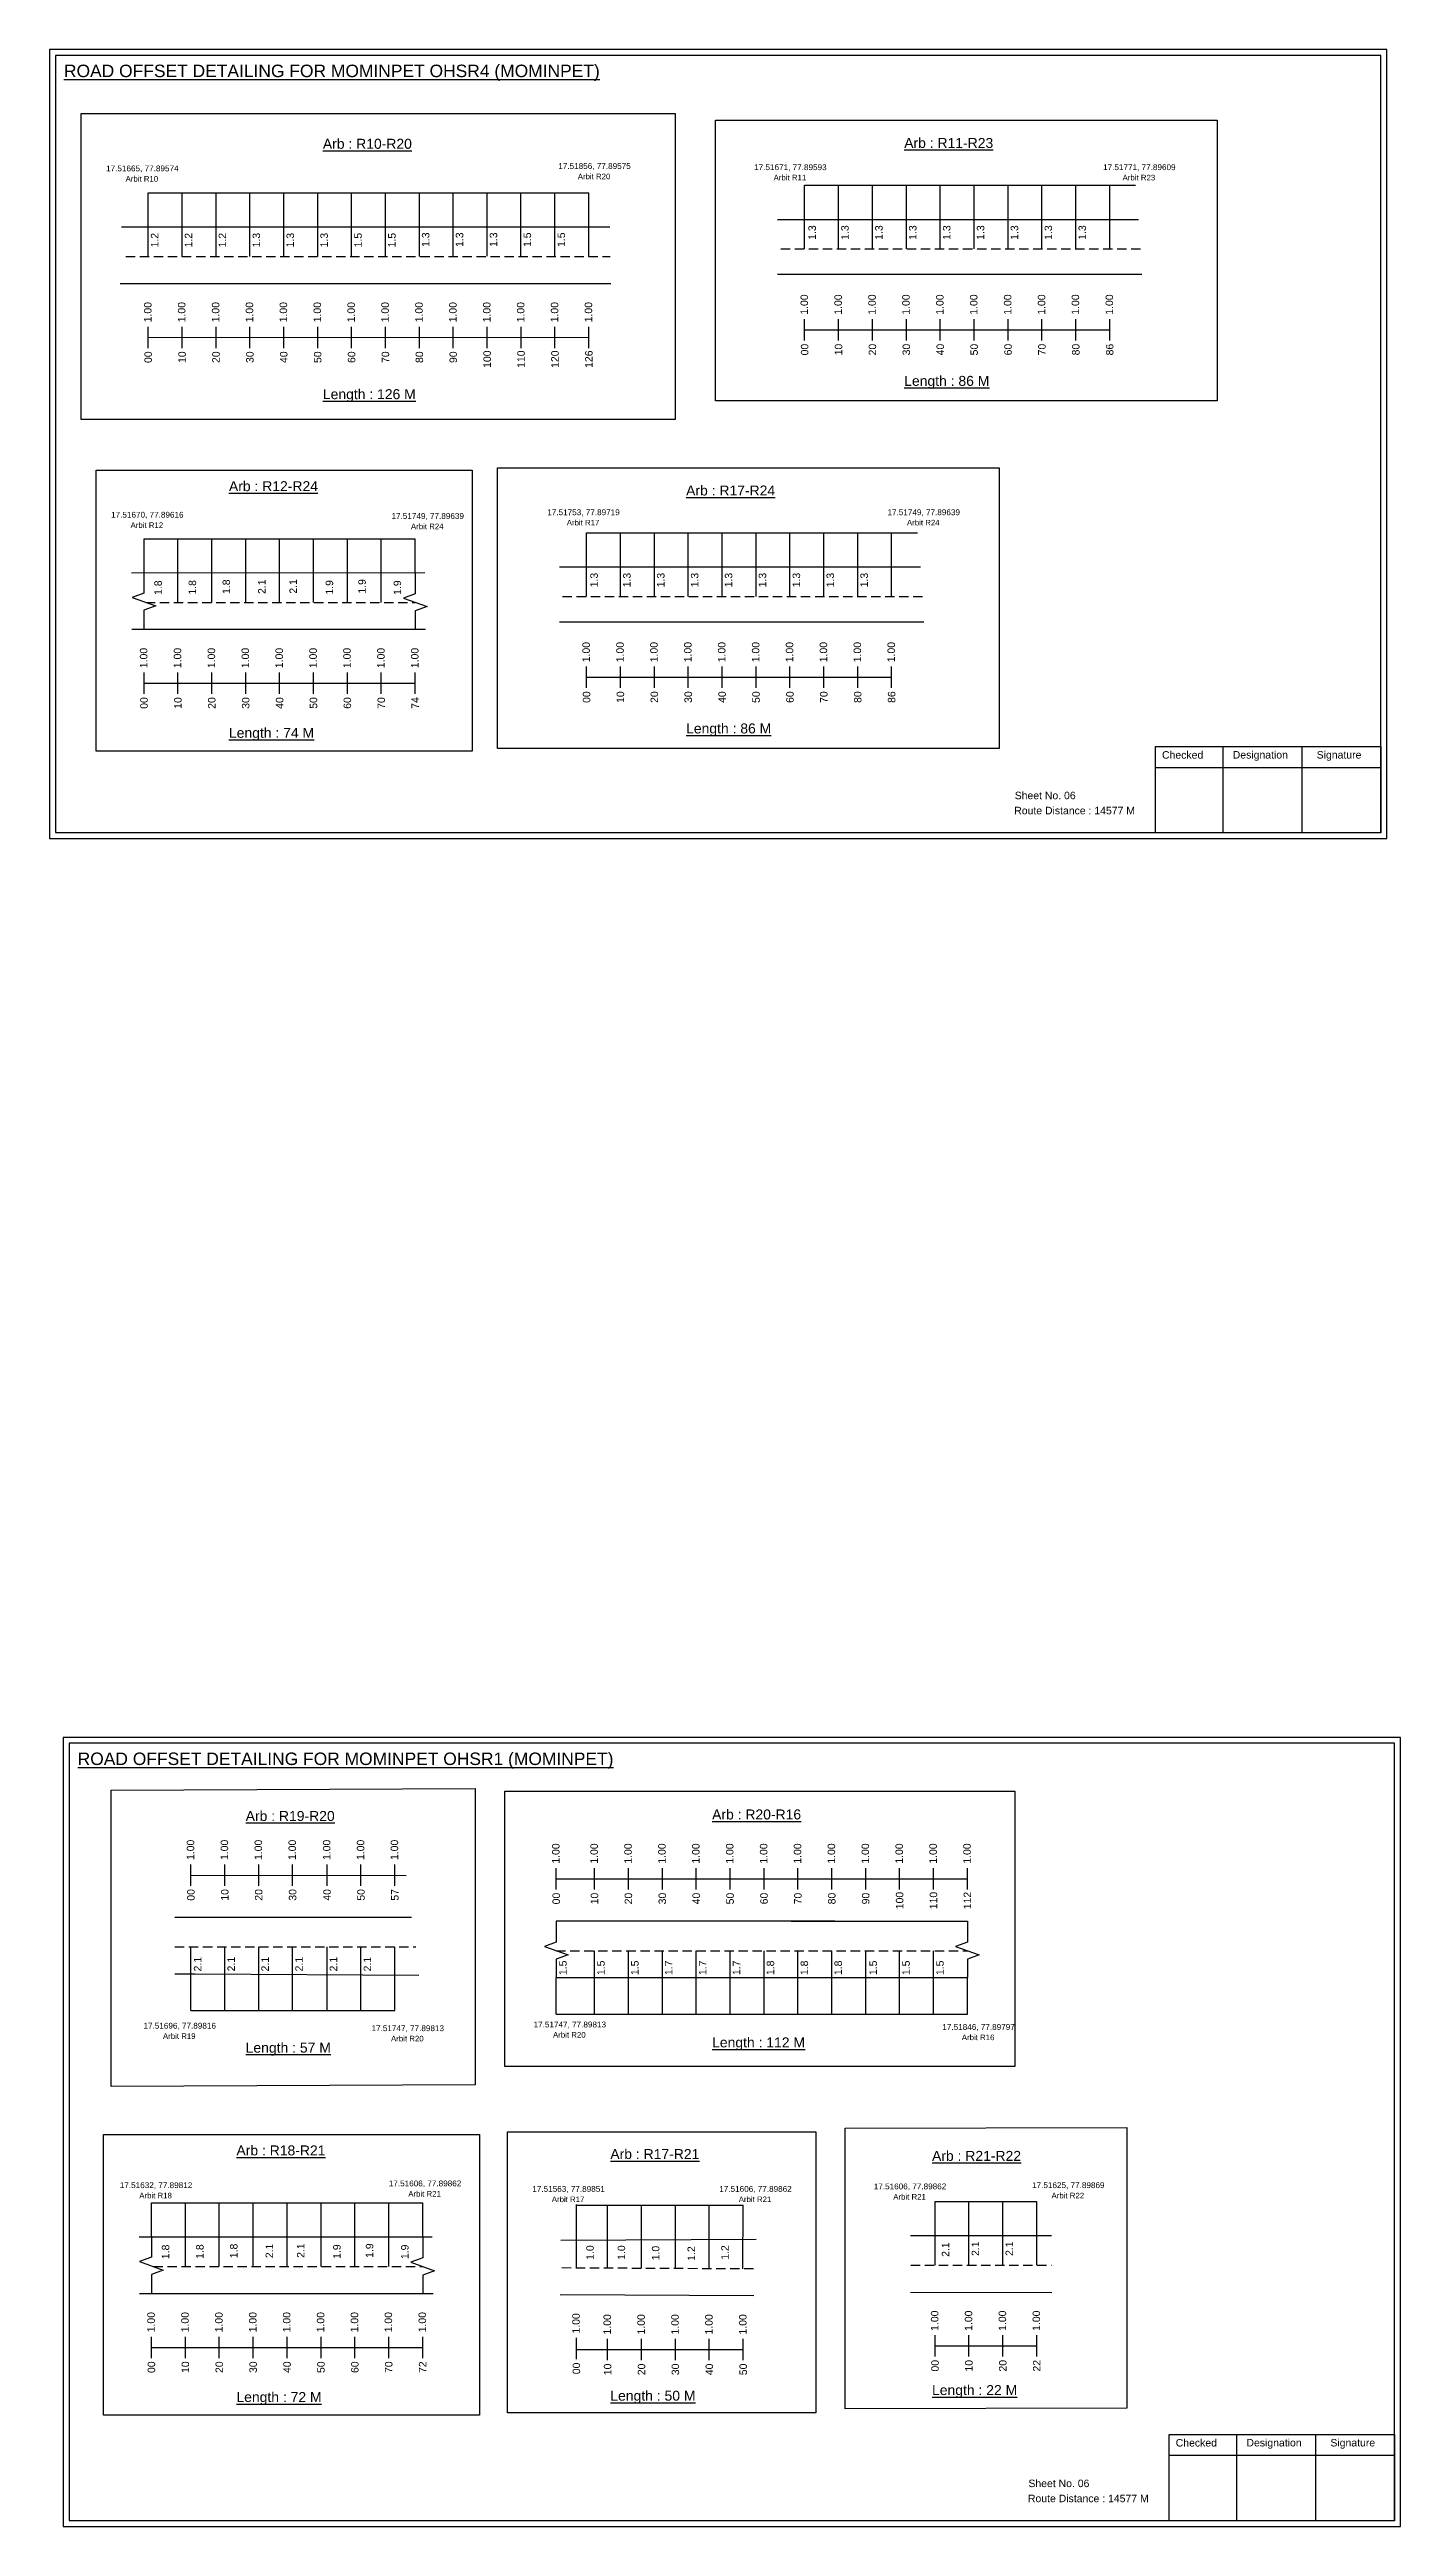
# Model space of a CAD drawing. Header units: inches. Extents: x 777 to 9331, y 1229 to 5049.
# Drawn here: x 6627 to 7169, y 1917 to 2911 of the extents above; entities that cross this region are included whole.
import ezdxf

# ---------------------------------------------------------------- set-up
doc = ezdxf.new("R2010")
doc.units = ezdxf.units.IN
doc.header["$MEASUREMENT"] = 0
doc.linetypes.add('DASHED2', pattern=[0.375, 0.25, -0.125])
for name, color, linetype in [('PDF_Geometry', 7, 'Continuous'), ('PDF_Text', 5, 'Continuous'), ('pipe', 5, 'Continuous')]:
    doc.layers.add(name, color=color, linetype=linetype)
doc.styles.add('PDF Arial', font='arial.ttf')
doc.styles.get("Standard").update_dxf_attribs({"font": 'arial.ttf'})

msp = doc.modelspace()

# ---------------------------------------------------------------- linework, layer by layer
at = {"color": 5}
for p, q in [((6666.9, 2853.62), (6843.7, 2853.62)), ((6930.27, 2856.68), (7063.05, 2856.68)), ((6665.23, 2714.82), (6774.03, 2714.82)), ((6842.77, 2717.18), (6975.55, 2717.18)), ((6684.04, 2124.04), (6765.86, 2124.06)), ((6830.6, 2122.56), (6995.57, 2122.56)), ((6668.23, 2046.82), (6777.03, 2046.83)), ((6838.7, 2045.95), (6905.62, 2045.95)), ((6982.58, 2047.42), (7023.38, 2047.42))]:
    msp.add_line(p, q, dxfattribs=at)
for p, q in [((6666.9, 2828.08), (6666.9, 2853.62)), ((6680.5, 2828.08), (6680.5, 2853.62)), ((6694.1, 2828.08), (6694.1, 2853.62)), ((6707.7, 2828.08), (6707.7, 2853.62)), ((6721.3, 2828.08), (6721.3, 2853.62)), ((6734.9, 2828.08), (6734.9, 2853.62)), ((6748.5, 2828.08), (6748.5, 2853.62)), ((6762.1, 2828.08), (6762.1, 2853.62)), ((6775.7, 2828.08), (6775.7, 2853.62)), ((6789.24, 2828.26), (6789.24, 2853.8)), ((6802.84, 2828.26), (6802.84, 2853.8)), ((6816.44, 2828.26), (6816.44, 2853.8)), ((6830.04, 2828.26), (6830.04, 2853.8)), ((6843.7, 2828.08), (6843.7, 2853.62)), ((6930.27, 2831.14), (6930.27, 2856.68)), ((6943.87, 2831.14), (6943.87, 2856.68)), ((6957.47, 2831.14), (6957.47, 2856.68)), ((6971.07, 2831.14), (6971.07, 2856.68)), ((6984.67, 2831.14), (6984.67, 2856.68)), ((6998.27, 2831.14), (6998.27, 2856.68)), ((7011.87, 2831.14), (7011.87, 2856.68)), ((7025.47, 2831.14), (7025.47, 2856.68)), ((7039.07, 2831.14), (7039.07, 2856.68)), ((7052.67, 2831.14), (7052.67, 2856.68)), ((6656.2, 2839.96), (6852.08, 2839.96)), ((6919.4, 2843.02), (7064.18, 2843.02)), ((6655.66, 2817.28), (6852.5, 2817.32)), ((7065.6, 2820.84), (6919.4, 2820.84)), ((6665.23, 2701.17), (6665.23, 2714.82)), ((6678.83, 2689.28), (6678.83, 2714.82)), ((6692.43, 2689.28), (6692.43, 2714.82)), ((6706.03, 2689.28), (6706.03, 2714.82)), ((6719.63, 2689.28), (6719.63, 2714.82)), ((6733.23, 2689.28), (6733.23, 2714.82)), ((6746.83, 2689.28), (6746.83, 2714.82)), ((6760.43, 2689.28), (6760.43, 2714.82)), ((6774.03, 2701.17), (6774.03, 2714.82)), ((6842.77, 2691.64), (6842.77, 2717.18)), ((6856.37, 2691.64), (6856.37, 2717.18)), ((6869.97, 2691.64), (6869.97, 2717.18)), ((6883.57, 2691.64), (6883.57, 2717.18)), ((6897.17, 2691.64), (6897.17, 2717.18)), ((6910.77, 2691.64), (6910.77, 2717.18)), ((6924.37, 2691.64), (6924.37, 2717.18)), ((6937.97, 2691.64), (6937.97, 2717.18)), ((6951.57, 2691.64), (6951.57, 2717.18)), ((6965.17, 2691.64), (6965.17, 2717.18)), ((6660.23, 2701.17), (6777.85, 2701.22)), ((6831.9, 2703.52), (6976.68, 2703.52)), ((6660.38, 2678.48), (6778.16, 2678.48)), ((6978.1, 2681.34), (6831.9, 2681.34)), ((6772.59, 2161.46), (6677.63, 2161.46)), ((6942.37, 2159.98), (6830.6, 2159.98)), ((6924.9, 2159.98), (6995.57, 2159.98)), ((6684.04, 2124.04), (6684.04, 2149.57)), ((6697.64, 2124.04), (6697.64, 2149.57)), ((6711.24, 2124.04), (6711.24, 2149.57)), ((6724.84, 2124.04), (6724.84, 2149.57)), ((6738.66, 2124.04), (6738.66, 2149.57)), ((6752.26, 2124.04), (6752.26, 2149.57)), ((6765.86, 2124.04), (6765.86, 2149.57)), ((6845.97, 2122.56), (6845.97, 2148.09)), ((6859.57, 2122.56), (6859.57, 2148.09)), ((6873.17, 2122.56), (6873.17, 2148.09)), ((6886.77, 2122.56), (6886.77, 2148.09)), ((6900.37, 2122.56), (6900.37, 2148.09)), ((6913.97, 2122.56), (6913.97, 2148.09)), ((6927.57, 2122.56), (6927.57, 2148.09)), ((6941.17, 2122.56), (6941.17, 2148.09)), ((6954.77, 2122.56), (6954.77, 2148.09)), ((6968.37, 2122.56), (6968.37, 2148.09)), ((6981.97, 2122.56), (6981.97, 2148.09)), ((6677.63, 2138.77), (6685.69, 2138.77)), ((6685.69, 2138.77), (6775.54, 2138.27)), ((6830.6, 2137.29), (6995.57, 2137.29)), ((6830.6, 2122.56), (6830.6, 2137.29)), ((6995.57, 2122.56), (6995.57, 2137.29)), ((6668.23, 2033.18), (6668.23, 2046.83)), ((6681.83, 2021.29), (6681.83, 2046.83)), ((6695.43, 2021.29), (6695.43, 2046.83)), ((6709.03, 2021.29), (6709.03, 2046.83)), ((6722.63, 2021.29), (6722.63, 2046.83)), ((6736.23, 2021.29), (6736.23, 2046.83)), ((6749.83, 2021.29), (6749.83, 2046.83)), ((6763.43, 2021.29), (6763.43, 2046.83)), ((6777.03, 2033.17), (6777.03, 2046.83)), ((6838.7, 2020.71), (6838.7, 2046.25)), ((6851.22, 2020.66), (6851.22, 2045.95)), ((6864.82, 2020.61), (6864.82, 2045.95)), ((6878.42, 2020.67), (6878.42, 2045.95)), ((6892.02, 2020.41), (6892.02, 2045.95)), ((6905.4, 2020.45), (6905.62, 2045.95)), ((6982.58, 2021.88), (6982.58, 2047.42)), ((6996.18, 2021.88), (6996.18, 2047.42)), ((7009.78, 2021.88), (7009.78, 2047.42)), ((7023.38, 2021.88), (7023.38, 2047.42)), ((6663.23, 2033.17), (6780.85, 2033.23)), ((6832.5, 2031.91), (6910.87, 2032.28)), ((6972.75, 2033.76), (7029.24, 2033.76)), ((6663.38, 2010.49), (6781.16, 2010.49)), ((6832.13, 2010.07), (6909.86, 2009.64)), ((6972.75, 2011.08), (7029.46, 2010.95))]:
    msp.add_line(p, q)
at = {"linetype": 'DASHED2', "ltscale": 15}
for p, q in [((6657.95, 2828.08), (6852.23, 2828.08)), ((6920.67, 2831.14), (7065.03, 2831.14)), ((6665.99, 2689.28), (6774.03, 2689.28)), ((6833.17, 2691.64), (6977.53, 2691.64)), ((6677.63, 2149.57), (6774.31, 2149.57)), ((6830.6, 2148.09), (6995.57, 2148.09)), ((6668.99, 2021.29), (6777.03, 2021.29)), ((6832.84, 2020.86), (6911.13, 2020.45)), ((6972.9, 2021.88), (7029.24, 2021.88))]:
    msp.add_line(p, q, dxfattribs=at)
at = {"color": 217, "true_color": 0x93278f}
for p, q in [((6666.9, 2791.38), (6666.9, 2799.94)), ((6666.9, 2795.65), (6843.7, 2795.71)), ((6680.5, 2791.38), (6680.5, 2799.94)), ((6694.1, 2791.38), (6694.1, 2799.94)), ((6707.7, 2791.38), (6707.7, 2799.94)), ((6721.3, 2791.38), (6721.3, 2799.94)), ((6734.9, 2791.38), (6734.9, 2799.94)), ((6748.5, 2791.38), (6748.5, 2799.94)), ((6762.1, 2791.38), (6762.1, 2799.94)), ((6775.7, 2791.38), (6775.7, 2799.94)), ((6789.3, 2791.38), (6789.3, 2799.94)), ((6802.9, 2791.38), (6802.9, 2799.94)), ((6816.5, 2791.38), (6816.5, 2799.94)), ((6830.1, 2791.38), (6830.1, 2799.94)), ((6843.7, 2791.38), (6843.7, 2799.94)), ((6930.27, 2794.44), (6930.27, 2803)), ((6930.27, 2798.71), (7052.67, 2798.73)), ((6943.87, 2794.44), (6943.87, 2803)), ((6957.47, 2794.44), (6957.47, 2803)), ((6971.07, 2794.44), (6971.07, 2803)), ((6984.67, 2794.44), (6984.67, 2803)), ((6998.27, 2794.44), (6998.27, 2803)), ((7011.87, 2794.44), (7011.87, 2803)), ((7025.47, 2794.44), (7025.47, 2803)), ((7039.07, 2794.44), (7039.07, 2803)), ((7052.67, 2794.44), (7052.67, 2803)), ((6665.23, 2652.58), (6665.23, 2661.14)), ((6665.23, 2656.85), (6774.03, 2656.85)), ((6678.83, 2652.58), (6678.83, 2661.14)), ((6692.43, 2652.58), (6692.43, 2661.14)), ((6706.03, 2652.58), (6706.03, 2661.14)), ((6719.63, 2652.58), (6719.63, 2661.14)), ((6733.23, 2652.58), (6733.23, 2661.14)), ((6746.83, 2652.58), (6746.83, 2661.14)), ((6760.43, 2652.58), (6760.43, 2661.14)), ((6774.03, 2652.58), (6774.03, 2661.14)), ((6842.77, 2654.94), (6842.77, 2663.5)), ((6842.77, 2659.21), (6965.17, 2659.23)), ((6856.37, 2654.94), (6856.37, 2663.5)), ((6869.97, 2654.94), (6869.97, 2663.5)), ((6883.57, 2654.94), (6883.57, 2663.5)), ((6897.17, 2654.94), (6897.17, 2663.5)), ((6910.77, 2654.94), (6910.77, 2663.5)), ((6924.37, 2654.94), (6924.37, 2663.5)), ((6937.97, 2654.94), (6937.97, 2663.5)), ((6951.57, 2654.94), (6951.57, 2663.5)), ((6965.17, 2654.94), (6965.17, 2663.5)), ((6684.04, 2174.18), (6684.04, 2182.74)), ((6684.04, 2178.45), (6770.37, 2178.21)), ((6697.64, 2174.18), (6697.64, 2182.74)), ((6711.24, 2174.18), (6711.24, 2182.74)), ((6724.84, 2174.18), (6724.84, 2182.74)), ((6738.66, 2174.18), (6738.66, 2182.74)), ((6752.26, 2174.18), (6752.26, 2182.74)), ((6765.86, 2174.18), (6765.86, 2182.74)), ((6830.6, 2172.7), (6830.6, 2181.26)), ((6845.97, 2172.7), (6845.97, 2181.26)), ((6859.57, 2172.7), (6859.57, 2181.26)), ((6873.17, 2172.7), (6873.17, 2181.26)), ((6886.77, 2172.7), (6886.77, 2181.26)), ((6900.37, 2172.7), (6900.37, 2181.26)), ((6913.97, 2172.7), (6913.97, 2181.26)), ((6927.57, 2172.7), (6927.57, 2181.26)), ((6941.17, 2172.7), (6941.17, 2181.26)), ((6954.77, 2172.7), (6954.77, 2181.26)), ((6968.37, 2172.7), (6968.37, 2181.26)), ((6981.97, 2172.7), (6981.97, 2181.26)), ((6995.57, 2172.7), (6995.57, 2181.26)), ((6830.6, 2176.97), (6995.57, 2176.97)), ((6668.23, 1984.59), (6668.23, 1993.15)), ((6668.23, 1988.86), (6777.03, 1988.86)), ((6681.83, 1984.59), (6681.83, 1993.15)), ((6695.43, 1984.59), (6695.43, 1993.15)), ((6709.03, 1984.59), (6709.03, 1993.15)), ((6722.63, 1984.59), (6722.63, 1993.15)), ((6736.23, 1984.59), (6736.23, 1993.15)), ((6749.83, 1984.59), (6749.83, 1993.15)), ((6763.43, 1984.59), (6763.43, 1993.15)), ((6777.03, 1984.59), (6777.03, 1993.15)), ((6838.7, 1984.1), (6838.7, 1992.66)), ((6851.22, 1983.71), (6851.22, 1992.27)), ((6864.82, 1983.71), (6864.82, 1992.27)), ((6878.42, 1983.71), (6878.42, 1992.27)), ((6892.02, 1983.71), (6892.02, 1992.27)), ((6905.62, 1983.71), (6905.62, 1992.27)), ((6982.58, 1985.18), (6982.58, 1993.74)), ((6982.58, 1989.45), (7023.38, 1989.46)), ((6996.18, 1985.18), (6996.18, 1993.74)), ((7009.78, 1985.18), (7009.78, 1993.74)), ((7023.38, 1985.18), (7023.38, 1993.74)), ((6838.7, 1987.98), (6905.62, 1988))]:
    msp.add_line(p, q, dxfattribs=at)
for points in [[(6894.5, 2882.8), (7095.74, 2882.8), (7095.74, 2770.12), (6894.5, 2770.12)], [(6646, 2742.3), (6796.85, 2742.3), (6796.85, 2629.62), (6646, 2629.62)], [(6807, 2743.3), (7008.24, 2743.3), (7008.24, 2630.62), (6807, 2630.62)], [(6652, 2212.45), (6798.04, 2213.12), (6798.04, 2094.29), (6652, 2093.63)], [(6810, 2212.12), (7014.56, 2212.12), (7014.56, 2101.63), (6810, 2101.63)], [(6649, 2074.31), (6799.85, 2074.31), (6799.85, 1961.63), (6649, 1961.63)], [(6811, 2075.31), (6934.8, 2075.31), (6934.8, 1962.63), (6811, 1962.63)], [(6946.5, 2076.81), (7059.5, 2077.1), (7059.5, 1964.42), (6946.5, 1964.13)]]:
    msp.add_lwpolyline(points, close=True)
at = {"linetype": 'Continuous'}
for points in [[(6665.21, 2701.45), (6665.21, 2693.02), (6660.47, 2691.29), (6669.95, 2687.84), (6665.21, 2686.11), (6665.21, 2678.76)], [(6774.03, 2701.17), (6774.03, 2692.74), (6769.29, 2691.01), (6778.77, 2687.56), (6774.03, 2685.83), (6774.03, 2678.48)], [(6830.6, 2159.98), (6830.6, 2151.55), (6825.86, 2149.82), (6835.34, 2146.37), (6830.6, 2144.64), (6830.6, 2137.29)], [(6995.57, 2159.98), (6995.57, 2151.55), (6990.83, 2149.82), (7000.31, 2146.37), (6995.57, 2144.64), (6995.57, 2137.29)], [(6668.21, 2033.46), (6668.21, 2025.03), (6663.47, 2023.3), (6672.95, 2019.85), (6668.21, 2018.12), (6668.21, 2010.77)], [(6777.03, 2033.17), (6777.03, 2024.74), (6772.29, 2023.02), (6781.77, 2019.56), (6777.03, 2017.84), (6777.03, 2010.49)]]:
    msp.add_lwpolyline(points, dxfattribs=at)
at = {"layer": 'PDF_Geometry'}
for points in [[(6627.32, 2911.18), (6627.32, 2594.47), (7163.8, 2594.47), (7163.8, 2911.18)], [(6629.65, 2908.85), (6629.65, 2596.89), (7161.38, 2596.89), (7161.38, 2908.85)], [(6632.82, 2233.69), (6632.82, 1916.98), (7169.3, 1916.98), (7169.3, 2233.69)], [(6635.15, 2231.36), (6635.15, 1919.4), (7166.88, 1919.4), (7166.88, 2231.36)]]:
    msp.add_lwpolyline(points, close=True, dxfattribs=at)
at = {"layer": 'PDF_Geometry', "color": 242, "true_color": 0xcc1f26}
for points in [[(7161.38, 2596.8), (7071.04, 2596.8), (7071.04, 2631.41), (7161.38, 2631.41)], [(7166.88, 1919.3), (7076.54, 1919.3), (7076.54, 1953.91), (7166.88, 1953.91)]]:
    msp.add_lwpolyline(points, close=True, dxfattribs=at)
for points in [[(7098.02, 2631.41), (7098.02, 2596.8)], [(7129.74, 2631.41), (7129.74, 2596.8)], [(7071.04, 2623.03), (7161.38, 2623.03)], [(7103.52, 1953.91), (7103.52, 1919.3)], [(7135.24, 1953.91), (7135.24, 1919.3)], [(7076.54, 1945.54), (7166.88, 1945.54)]]:
    msp.add_lwpolyline(points, dxfattribs=at)
at = {"layer": 'pipe', "color": 0}
msp.add_lwpolyline([(6640, 2885.48), (6878.32, 2885.48), (6878.32, 2762.62), (6640, 2762.62)], close=True, dxfattribs=at)

# ---------------------------------------------------------------- texts
at = {"color": 242, "true_color": 0xcd2027}
for s, height, p in [('%%UROAD OFFSET DETAILING FOR MOMINPET OHSR4 (MOMINPET)', 5, (6633.1, 2900.11)), ('%%UArb : R10-R20', 4, (6736.98, 2871.35)), ('%%UArb : R11-R23', 4, (6970.21, 2871.68)), ('%%ULength : 126 M', 4, (6736.98, 2770.85)), ('%%ULength : 86 M', 4, (6970.21, 2776.18)), ('%%UArb : R12-R24', 4, (6699.3, 2733.92)), ('%%UArb : R17-R24', 4, (6882.71, 2732.18)), ('%%ULength : 74 M', 4, (6699.3, 2634.92)), ('%%ULength : 86 M', 4, (6882.71, 2636.68)), ('%%UROAD OFFSET DETAILING FOR MOMINPET OHSR1 (MOMINPET)', 5, (6638.6, 2222.61)), ('%%UArb : R19-R20', 4, (6706.01, 2200.15)), ('%%UArb : R20-R16', 4, (6893.14, 2200.77)), ('%%ULength : 57 M', 4, (6706.01, 2107.15)), ('%%ULength : 112 M', 4, (6893.14, 2109.27)), ('%%UArb : R18-R21', 4, (6702.3, 2065.92)), ('%%UArb : R17-R21', 4, (6852.31, 2064.46)), ('%%UArb : R21-R22', 4, (6981.37, 2063.72)), ('%%ULength : 72 M', 4, (6702.3, 1966.92)), ('%%ULength : 50 M', 4, (6852.31, 1967.46)), ('%%ULength : 22 M', 4, (6981.37, 1969.72))]:
    msp.add_text(s, height=height, dxfattribs=at).set_placement(p)
at = {"color": 5}
for s, height, p in [('17.51665, 77.89574', 2.34, (6650, 2862.29)), ('17.51856, 77.89575', 2.34, (6831.42, 2863.24)), ('17.51671, 77.89593', 2.34, (6910, 2862.78)), ('17.51771, 77.89609', 2.34, (7050, 2862.78)), ('Arbit R10', 2.246, (6657.82, 2858.16)), ('Arbit R20', 2.246, (6839.24, 2859.12)), ('Arbit R11', 2.246, (6917.82, 2858.66)), ('Arbit R23', 2.246, (7057.82, 2858.66)), ('17.51670, 77.89616', 2.34, (6652, 2723.28)), ('17.51749, 77.89639', 2.34, (6764.5, 2722.78)), ('17.51753, 77.89719', 2.34, (6827, 2724.28)), ('17.51749, 77.89639', 2.34, (6963.5, 2724.28)), ('Arbit R12', 2.246, (6659.82, 2719.16)), ('Arbit R24', 2.246, (6772.32, 2718.66)), ('Arbit R17', 2.246, (6834.82, 2720.16)), ('Arbit R24', 2.246, (6971.32, 2720.16)), ('17.51696, 77.89816', 2.34, (6665, 2116.79)), ('17.51747, 77.89813', 2.34, (6756.5, 2115.79)), ('17.51747, 77.89813', 2.34, (6821.5, 2117.29)), ('17.51846, 77.89797', 2.34, (6985.5, 2116.29)), ('Arbit R19', 2.246, (6672.82, 2112.67)), ('Arbit R20', 2.246, (6764.32, 2111.67)), ('Arbit R20', 2.246, (6829.32, 2113.17)), ('Arbit R16', 2.246, (6993.32, 2112.17)), ('17.51632, 77.89812', 2.34, (6655.5, 2052.79)), ('Arbit R18', 2.246, (6663.32, 2048.67)), ('17.51606, 77.89862', 2.34, (6763.43, 2053.49)), ('Arbit R21', 2.246, (6771.25, 2049.36)), ('17.51563, 77.89851', 2.34, (6821, 2051.29)), ('Arbit R17', 2.246, (6828.82, 2047.17)), ('17.51606, 77.89862', 2.34, (6896, 2051.29)), ('Arbit R21', 2.246, (6903.82, 2047.17)), ('17.51606, 77.89862', 2.34, (6958, 2052.29)), ('Arbit R21', 2.246, (6965.82, 2048.17)), ('17.51625, 77.89869', 2.34, (7021.5, 2052.79)), ('Arbit R22', 2.246, (7029.32, 2048.67))]:
    msp.add_text(s, height=height, dxfattribs=at).set_placement(p)
for s, p in [('1.2', (6670.97, 2831.76)), ('1.2', (6684.57, 2831.76)), ('1.2', (6698.17, 2831.76)), ('1.3', (6711.77, 2831.76)), ('1.3', (6725.37, 2831.76)), ('1.3', (6738.97, 2831.76)), ('1.5', (6752.57, 2831.76)), ('1.5', (6766.17, 2831.76)), ('1.3', (6779.71, 2831.94)), ('1.3', (6793.31, 2831.94)), ('1.3', (6806.91, 2831.94)), ('1.5', (6820.51, 2831.94)), ('1.5', (6834.11, 2831.94)), ('1.3', (6934.78, 2834.81)), ('1.3', (6947.94, 2834.81)), ('1.3', (6961.54, 2834.81)), ('1.3', (6975.14, 2834.81)), ('1.3', (6988.74, 2834.81)), ('1.3', (7002.34, 2834.81)), ('1.3', (7015.94, 2834.81)), ('1.3', (7029.54, 2834.81)), ('1.3', (7043.14, 2834.81)), ('1.8', (6672.36, 2692.27)), ('1.8', (6686.11, 2692.4)), ('1.8', (6699.73, 2692.65)), ('2.1', (6713.99, 2692.65)), ('2.1', (6726.58, 2692.78)), ('1.9', (6741.1, 2692.4)), ('1.9', (6754.2, 2692.78)), ('1.9', (6768.36, 2692.28)), ('1.3', (6847.28, 2695.31)), ('1.3', (6860.44, 2695.31)), ('1.3', (6874.04, 2695.31)), ('1.3', (6887.64, 2695.31)), ('1.3', (6901.24, 2695.31)), ('1.3', (6914.84, 2695.31)), ('1.3', (6928.44, 2695.31)), ('1.3', (6942.04, 2695.31)), ('1.3', (6955.64, 2695.31)), ('2.1', (6688.22, 2139.77)), ('2.1', (6701.71, 2139.77)), ('2.1', (6715.31, 2139.77)), ('2.1', (6728.91, 2139.77)), ('2.1', (6742.73, 2139.77)), ('2.1', (6756.33, 2139.77)), ('1.5', (6834.78, 2138.29)), ('1.5', (6850.04, 2138.29)), ('1.5', (6863.64, 2138.29)), ('1.7', (6877.24, 2138.29)), ('1.7', (6890.84, 2138.29)), ('1.7', (6904.44, 2138.29)), ('1.8', (6918.04, 2138.29)), ('1.8', (6931.64, 2138.29)), ('1.8', (6945.24, 2138.29)), ('1.5', (6959.27, 2138.29)), ('1.5', (6972.44, 2138.29)), ('1.5', (6986.04, 2138.29)), ('1.8', (6675.36, 2024.27)), ('1.8', (6689.11, 2024.4)), ('1.8', (6702.73, 2024.66)), ('2.1', (6716.99, 2024.66)), ('2.1', (6729.58, 2024.79)), ('1.9', (6744.1, 2024.4)), ('1.9', (6757.2, 2024.79)), ('1.9', (6771.36, 2024.29)), ('1.0', (6845.66, 2024)), ('1.0', (6858.24, 2024)), ('1.0', (6871.98, 2023.81)), ('1.2', (6886.29, 2023.61)), ('1.2', (6899.81, 2024.02)), ('2.1', (6988.3, 2025.19)), ('2.1', (7000.25, 2025.56)), ('2.1', (7013.85, 2025.56))]:
    msp.add_text(s, height=3, rotation=90).set_placement(p)
at = {"color": 217, "true_color": 0x93278f}
for s, p in [('1.00', (6668.23, 2801.68)), ('1.00', (6681.83, 2801.68)), ('1.00', (6695.43, 2801.68)), ('1.00', (6709.03, 2801.68)), ('1.00', (6722.63, 2801.68)), ('1.00', (6736.23, 2801.68)), ('1.00', (6749.83, 2801.68)), ('1.00', (6763.43, 2801.68)), ('1.00', (6777.03, 2801.68)), ('1.00', (6790.63, 2801.68)), ('1.00', (6804.23, 2801.68)), ('1.00', (6817.83, 2801.68)), ('1.00', (6831.43, 2801.68)), ('1.00', (6845.03, 2801.68)), ('1.00', (6931.6, 2804.74)), ('1.00', (6945.2, 2804.74)), ('1.00', (6958.8, 2804.74)), ('1.00', (6972.4, 2804.74)), ('1.00', (6986, 2804.74)), ('1.00', (6999.6, 2804.74)), ('1.00', (7013.2, 2804.74)), ('1.00', (7026.8, 2804.74)), ('1.00', (7040.4, 2804.74)), ('1.00', (7054, 2804.74)), ('00', (6668.38, 2785.36)), ('10', (6681.98, 2785.36)), ('20', (6695.58, 2785.36)), ('30', (6709.18, 2785.36)), ('40', (6722.78, 2785.36)), ('50', (6736.38, 2785.36)), ('60', (6749.98, 2785.36)), ('70', (6763.58, 2785.36)), ('80', (6777.18, 2785.36)), ('90', (6790.78, 2785.36)), ('100', (6804.38, 2783.4)), ('110', (6817.98, 2783.4)), ('120', (6831.58, 2783.4)), ('126', (6845.18, 2783.4)), ('00', (6931.75, 2788.42)), ('10', (6945.35, 2788.42)), ('20', (6958.95, 2788.42)), ('30', (6972.55, 2788.42)), ('40', (6986.15, 2788.42)), ('50', (6999.75, 2788.42)), ('60', (7013.35, 2788.42)), ('70', (7026.95, 2788.42)), ('80', (7040.55, 2788.42)), ('86', (7054.15, 2788.42)), ('1.00', (6666.55, 2662.88)), ('1.00', (6680.15, 2662.88)), ('1.00', (6693.75, 2662.88)), ('1.00', (6707.35, 2662.88)), ('1.00', (6720.95, 2662.88)), ('1.00', (6734.55, 2662.88)), ('1.00', (6748.15, 2662.88)), ('1.00', (6761.75, 2662.88)), ('1.00', (6775.35, 2662.88)), ('1.00', (6844.1, 2665.24)), ('1.00', (6857.7, 2665.24)), ('1.00', (6871.3, 2665.24)), ('1.00', (6884.9, 2665.24)), ('1.00', (6898.5, 2665.24)), ('1.00', (6912.1, 2665.24)), ('1.00', (6925.7, 2665.24)), ('1.00', (6939.3, 2665.24)), ('1.00', (6952.9, 2665.24)), ('1.00', (6966.5, 2665.24)), ('00', (6666.7, 2646.56)), ('10', (6680.3, 2646.56)), ('20', (6693.9, 2646.56)), ('30', (6707.5, 2646.56)), ('40', (6721.1, 2646.56)), ('50', (6734.7, 2646.56)), ('60', (6748.3, 2646.56)), ('70', (6761.9, 2646.56)), ('74', (6775.5, 2646.56)), ('00', (6844.25, 2648.92)), ('10', (6857.85, 2648.92)), ('20', (6871.45, 2648.92)), ('30', (6885.05, 2648.92)), ('40', (6898.65, 2648.92)), ('50', (6912.25, 2648.92)), ('60', (6925.85, 2648.92)), ('70', (6939.45, 2648.92)), ('80', (6953.05, 2648.92)), ('86', (6966.65, 2648.92)), ('1.00', (6685.37, 2184.47)), ('1.00', (6698.97, 2184.47)), ('1.00', (6712.57, 2184.47)), ('1.00', (6726.17, 2184.47)), ('1.00', (6739.99, 2184.47)), ('1.00', (6753.59, 2184.47)), ('1.00', (6767.19, 2184.47)), ('1.00', (6831.93, 2183)), ('1.00', (6847.3, 2183)), ('1.00', (6860.9, 2183)), ('1.00', (6874.5, 2183)), ('1.00', (6888.1, 2183)), ('1.00', (6901.7, 2183)), ('1.00', (6915.3, 2183)), ('1.00', (6928.9, 2183)), ('1.00', (6942.5, 2183)), ('1.00', (6956.1, 2183)), ('1.00', (6969.7, 2183)), ('1.00', (6983.3, 2183)), ('1.00', (6996.9, 2183)), ('00', (6685.52, 2168.15)), ('10', (6699.12, 2168.15)), ('20', (6712.72, 2168.15)), ('30', (6726.32, 2168.15)), ('40', (6740.14, 2168.15)), ('50', (6753.74, 2168.15)), ('57', (6767.34, 2168.15)), ('00', (6832.08, 2166.68)), ('10', (6847.45, 2166.68)), ('20', (6861.05, 2166.68)), ('30', (6874.65, 2166.68)), ('40', (6888.25, 2166.68)), ('50', (6901.85, 2166.68)), ('60', (6915.45, 2166.68)), ('70', (6929.05, 2166.68)), ('80', (6942.65, 2166.68)), ('90', (6956.25, 2166.68)), ('100', (6969.85, 2164.72)), ('110', (6983.45, 2164.72)), ('112', (6997.05, 2164.72)), ('1.00', (6669.55, 1994.89)), ('1.00', (6683.15, 1994.89)), ('1.00', (6696.75, 1994.89)), ('1.00', (6710.35, 1994.89)), ('1.00', (6723.95, 1994.89)), ('1.00', (6737.55, 1994.89)), ('1.00', (6751.15, 1994.89)), ('1.00', (6764.75, 1994.89)), ('1.00', (6778.35, 1994.89)), ('1.00', (6840.03, 1994.4)), ('1.00', (6852.55, 1994.01)), ('1.00', (6866.15, 1994.01)), ('1.00', (6879.75, 1994.01)), ('1.00', (6893.35, 1994.01)), ('1.00', (6906.95, 1994.01)), ('1.00', (6983.91, 1995.48)), ('1.00', (6997.51, 1995.48)), ('1.00', (7011.11, 1995.48)), ('1.00', (7024.71, 1995.48)), ('00', (6669.7, 1978.57)), ('10', (6683.3, 1978.57)), ('20', (6696.9, 1978.57)), ('30', (6710.5, 1978.57)), ('40', (6724.1, 1978.57)), ('50', (6737.7, 1978.57)), ('60', (6751.3, 1978.57)), ('70', (6764.9, 1978.57)), ('72', (6778.5, 1978.57)), ('00', (6840.18, 1978.08)), ('10', (6852.7, 1977.69)), ('20', (6866.3, 1977.69)), ('30', (6879.9, 1977.69)), ('40', (6893.5, 1977.69)), ('50', (6907.1, 1977.69)), ('00', (6984.06, 1979.16)), ('10', (6997.66, 1979.16)), ('20', (7011.26, 1979.16)), ('22', (7024.86, 1979.16))]:
    msp.add_text(s, height=3, rotation=90, dxfattribs=at).set_placement(p)
for s, p in [('Route Distance : 14577 M', (7014.35, 2604.22)), ('Sheet No. 06', (7014.54, 2610.27)), ('Route Distance : 14577 M', (7019.85, 1926.72)), ('Sheet No. 06', (7020.04, 1932.77))]:
    msp.add_text(s, height=3).set_placement(p)
at = {"layer": 'PDF_Text', "color": 7, "attachment_point": 7, "style": 'PDF Arial'}
for s, insert, char_height in [('Checked', (7073.64, 2626.52), 3.001), ('Designation', (7102.02, 2625.69), 3.0006), ('Signature', (7135.7, 2625.69), 3.001), ('Checked', (7079.14, 1949.02), 3.001), ('Designation', (7107.52, 1948.19), 3.0006), ('Signature', (7141.2, 1948.19), 3.001)]:
    msp.add_mtext(s, dxfattribs=dict(at, insert=insert, char_height=char_height))

doc.saveas('drawing.dxf')
